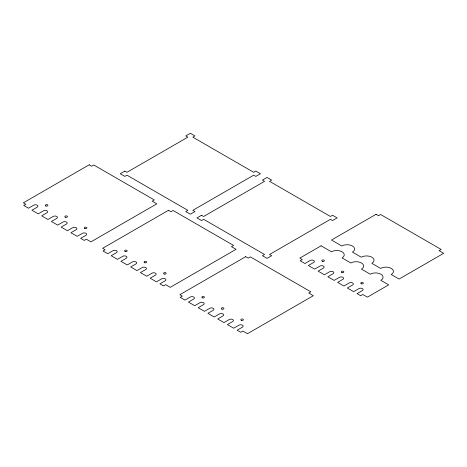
<?xml version="1.0" encoding="UTF-8"?>
<svg xmlns="http://www.w3.org/2000/svg" width="467" height="467" viewBox="0 0 467 467"><rect width="100%" height="100%" fill="white"/><g stroke="black" fill="none" stroke-linecap="round" stroke-linejoin="round"><path stroke-width="0.7" d="M89.209 164.804L23.35 202.83L25.831 204.26L23.718 205.486L28.475 208.229L33.752 205.188A2.44 1.407 0 0 1 37.202 205.188A2.44 1.407 0 0 1 37.202 207.179L31.925 210.226L38.218 213.857L43.495 210.81A2.44 1.407 0 0 1 46.945 210.81A2.44 1.407 0 0 1 46.945 212.8L41.668 215.847L47.961 219.484L53.238 216.437A2.44 1.407 0 0 1 56.688 216.437A2.44 1.407 0 0 1 56.688 218.428L51.411 221.475L57.704 225.106L62.981 222.058A2.44 1.407 0 0 1 66.431 222.058A2.44 1.407 0 0 1 66.431 224.049L61.154 227.096L67.446 230.733L72.724 227.686A2.44 1.407 0 0 1 76.174 227.686A2.44 1.407 0 0 1 76.174 229.676L70.896 232.724L77.189 236.355L82.466 233.307A2.44 1.407 0 0 1 85.916 233.307A2.44 1.407 0 0 1 85.916 235.298L80.639 238.345L84.241 240.429L86.354 239.203L90.954 241.859L156.813 203.84L152.213 201.184L154.326 199.964L93.809 165.02L91.69 166.24L89.209 164.804M124.841 171.091L120.247 173.742L124.841 176.398L126.96 175.178L187.851 210.331L185.732 211.551L190.332 214.207L194.932 211.551L192.818 210.331L253.704 175.178L255.823 176.398L260.423 173.742L255.823 171.091L253.704 172.311L192.818 137.158L194.932 135.932L190.332 133.276L185.732 135.932L187.851 137.158L126.96 172.311L124.841 171.091M168.476 210.29L102.617 248.316L105.104 249.746L102.985 250.966L107.749 253.715L113.026 250.668A2.44 1.407 0 0 1 116.476 250.668A2.44 1.407 0 0 1 116.476 252.659L111.199 255.706L117.491 259.343L122.768 256.295A2.44 1.407 0 0 1 126.218 256.295A2.44 1.407 0 0 1 126.218 258.286L120.941 261.333L127.228 264.964L132.505 261.917A2.44 1.407 0 0 1 135.961 261.917A2.44 1.407 0 0 1 135.961 263.908L130.684 266.955L136.971 270.591L142.248 267.544A2.44 1.407 0 0 1 145.698 267.544A2.44 1.407 0 0 1 145.698 269.535L140.421 272.582L146.714 276.213L151.991 273.166A2.44 1.407 0 0 1 155.441 273.166A2.44 1.407 0 0 1 155.441 275.162L150.164 278.204L156.457 281.84L161.734 278.793A2.44 1.407 0 0 1 165.184 278.793A2.44 1.407 0 0 1 165.184 280.784L159.907 283.831L163.508 285.909L165.627 284.689L170.222 287.345L236.08 249.32L231.48 246.664L233.599 245.444L173.076 210.5L170.957 211.726L168.476 210.29M201.557 215.252L196.957 217.902L201.557 220.558L203.676 219.338L264.561 254.492L262.448 255.718L267.048 258.368L271.648 255.718L269.529 254.492L330.42 219.338L332.539 220.558L337.133 217.902L332.539 215.252L330.42 216.472L269.529 181.319L271.648 180.093L267.048 177.442L262.448 180.093L264.561 181.319L203.676 216.472L201.557 215.252M245.718 256.669L179.859 294.689L182.34 296.125L180.227 297.345L184.985 300.094L190.262 297.047A2.44 1.407 0 0 1 193.712 297.047A2.44 1.407 0 0 1 193.712 299.038L188.435 302.085L194.727 305.716L200.004 302.669A2.44 1.407 0 0 1 203.454 302.669A2.44 1.407 0 0 1 203.454 304.665L198.177 307.712L204.47 311.343L209.747 308.296A2.44 1.407 0 0 1 213.197 308.296A2.44 1.407 0 0 1 213.197 310.286L207.92 313.334L214.213 316.965L219.49 313.923A2.44 1.407 0 0 1 222.94 313.923A2.44 1.407 0 0 1 222.94 315.914L217.663 318.961L223.956 322.592L229.233 319.545A2.44 1.407 0 0 1 232.683 319.545A2.44 1.407 0 0 1 232.683 321.535L227.406 324.583L233.698 328.213L238.976 325.172A2.44 1.407 0 0 1 242.426 325.172A2.44 1.407 0 0 1 242.426 327.163L237.148 330.21L240.75 332.288L242.863 331.068L247.463 333.724L313.322 295.699L308.722 293.043L310.835 291.822L250.312 256.879L248.199 258.099L245.718 256.669M321.098 245.817L299.802 258.117L302.283 259.553L300.17 260.773L304.928 263.522L310.205 260.475A2.44 1.407 0 0 1 313.655 260.475A2.44 1.407 0 0 1 313.655 262.466L308.378 265.513L314.67 269.144L319.948 266.097A2.44 1.407 0 0 1 323.397 266.097A2.44 1.407 0 0 1 323.397 268.087L318.12 271.134L324.413 274.771L329.69 271.724A2.44 1.407 0 0 1 333.14 271.724A2.44 1.407 0 0 1 333.14 273.715L327.863 276.762L334.156 280.393L339.433 277.345A2.44 1.407 0 0 1 342.883 277.345A2.44 1.407 0 0 1 342.883 279.336L337.606 282.383L343.899 286.02L349.176 282.973A2.44 1.407 0 0 1 352.626 282.973A2.44 1.407 0 0 1 352.626 284.963L347.349 288.011L353.642 291.642L358.919 288.594A2.44 1.407 0 0 1 362.369 288.594A2.44 1.407 0 0 1 362.369 290.591L357.092 293.632L360.693 295.716L362.806 294.49L367.406 297.146L388.707 284.852L380.862 280.323A7.513 4.337 0 0 0 380.862 274.182A7.513 4.337 0 0 0 370.232 274.182L361.458 269.12A7.513 4.337 0 0 0 361.458 262.985A7.513 4.337 0 0 0 350.828 262.985L342.06 257.918A7.513 4.337 0 0 0 342.06 251.783A7.513 4.337 0 0 0 331.43 251.783L321.098 245.817M376.046 214.3L331.488 240.026L341.815 245.986A7.513 4.337 0 0 1 352.445 245.986A7.513 4.337 0 0 1 352.445 252.127L361.219 257.189A7.513 4.337 0 0 1 371.849 257.189A7.513 4.337 0 0 1 371.849 263.324L380.617 268.391A7.513 4.337 0 0 1 391.247 268.391A7.513 4.337 0 0 1 391.247 274.526L399.092 279.056L443.65 253.33L439.05 250.674L441.169 249.454L380.646 214.511L378.527 215.736L376.046 214.3M45.894 205.994A1.302 0.753 0 0 0 47.926 205.422A1.302 0.753 0 0 0 46.058 204.698A1.302 0.753 0 0 0 45.894 205.994M65.38 217.243A1.302 0.753 0 0 0 67.406 216.676A1.302 0.753 0 0 0 65.543 215.947A1.302 0.753 0 0 0 65.38 217.243M84.866 228.491A1.302 0.753 0 0 0 86.891 227.925A1.302 0.753 0 0 0 85.029 227.195A1.302 0.753 0 0 0 84.866 228.491M361.318 283.778A1.302 0.753 0 0 0 363.344 283.212A1.302 0.753 0 0 0 361.476 282.482A1.302 0.753 0 0 0 361.318 283.778M341.914 272.559A1.302 0.753 0 0 0 343.864 271.905A1.302 0.753 0 0 0 341.914 271.257A1.302 0.753 0 0 0 341.914 272.559M322.347 261.281A1.302 0.753 0 0 0 324.372 260.714A1.302 0.753 0 0 0 322.51 259.985A1.302 0.753 0 0 0 322.347 261.281M164.215 274.001A1.302 0.753 0 0 0 166.164 273.353A1.302 0.753 0 0 0 164.215 272.705A1.302 0.753 0 0 0 164.215 274.001M144.653 262.728A1.302 0.753 0 0 0 146.679 262.156A1.302 0.753 0 0 0 144.811 261.427A1.302 0.753 0 0 0 144.653 262.728M125.168 251.474A1.302 0.753 0 0 0 127.193 250.907A1.302 0.753 0 0 0 125.325 250.178A1.302 0.753 0 0 0 125.168 251.474M241.375 320.35A1.302 0.753 0 0 0 243.4 319.784A1.302 0.753 0 0 0 241.532 319.054A1.302 0.753 0 0 0 241.375 320.35M221.971 309.131A1.302 0.753 0 0 0 223.921 308.483A1.302 0.753 0 0 0 221.971 307.829A1.302 0.753 0 0 0 221.971 309.131M202.404 297.853A1.302 0.753 0 0 0 204.435 297.286A1.302 0.753 0 0 0 202.567 296.557A1.302 0.753 0 0 0 202.404 297.853"/></g></svg>
